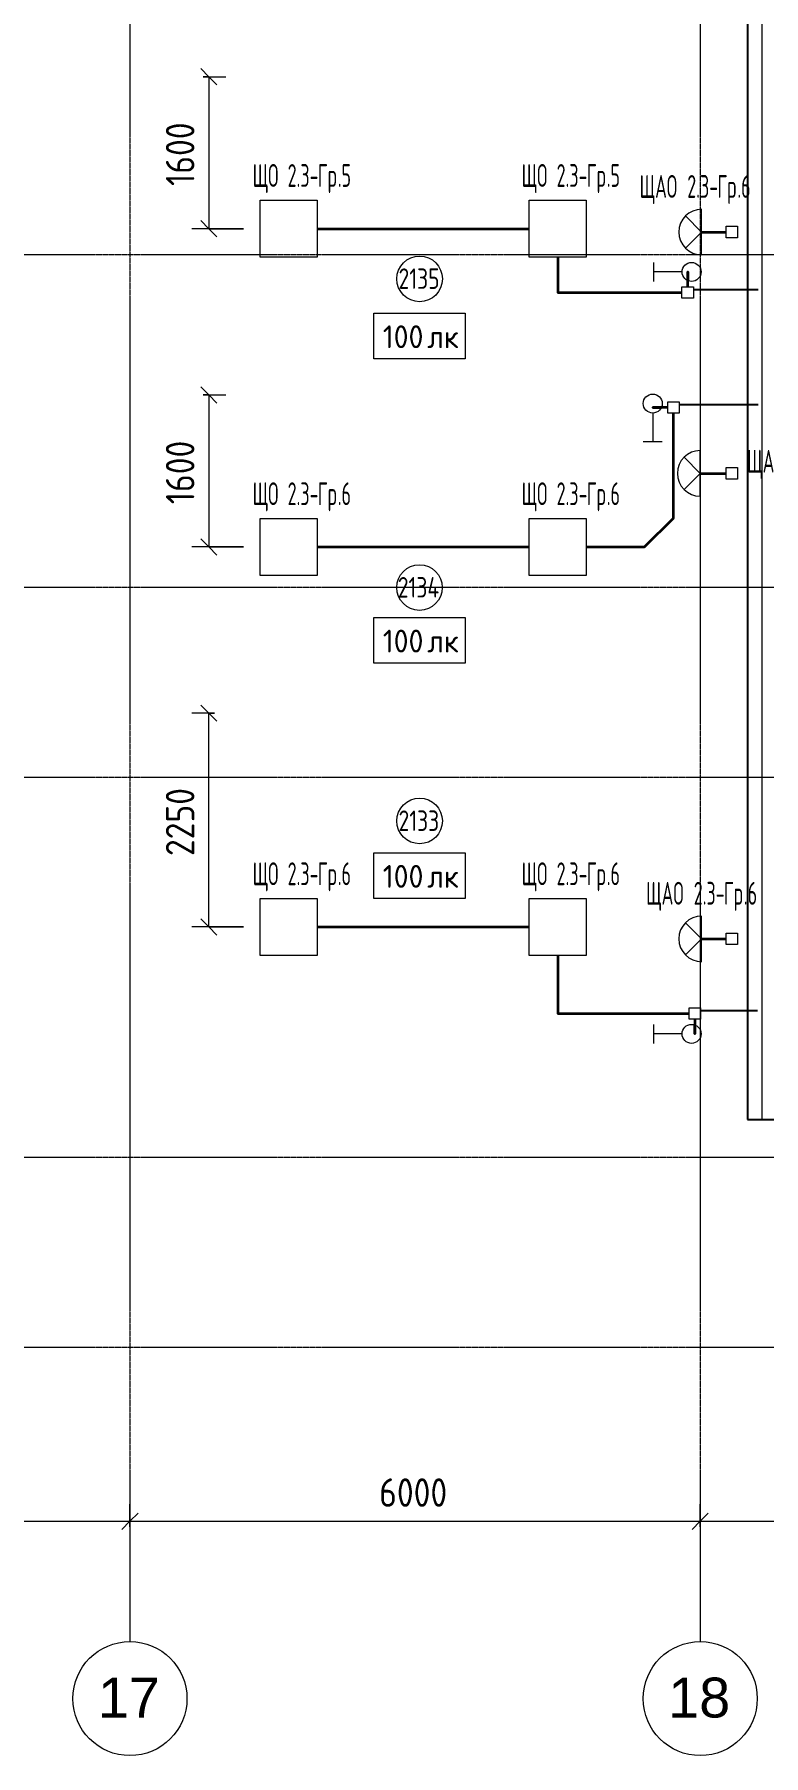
# Model space of a CAD drawing. Header units: millimetres. Extents: x -4730 to 98194, y -4296 to 93388.
# Drawn here: x 76995 to 84666, y -4296 to 13820 of the extents above; entities that cross this region are included whole.
import ezdxf

# ---------------------------------------------------------------- set-up
doc = ezdxf.new("R2010")
doc.units = ezdxf.units.MM
doc.linetypes.add('Линия сетки', pattern=[22.225, 12.7, -3.175, 3.175, -3.175])
for name, color, linetype, lineweight, true_color in [('Кабельные лотки', 5, 'Continuous', 25, 0x0000ff), ('Короба', 7, 'Continuous', 25, 0x008000), ('Типовые аннотации', 5, 'Continuous', 18, 0x0000ff)]:
    doc.layers.add(name, color=color, linetype=linetype, lineweight=lineweight, true_color=true_color)
for name, color, linetype, lineweight in [('Марки помещений', 7, 'Continuous', 9), ('Марки силовых электроприборов', 7, 'Continuous', 9), ('Осевая линия', 7, 'Continuous', 18), ('Оси', 7, 'Continuous', 9), ('Провода', 7, 'Continuous', 35), ('Размеры', 7, 'Continuous', 9), ('Размеры-120', 7, 'Continuous', 9)]:
    doc.layers.add(name, color=color, linetype=linetype, lineweight=lineweight)
doc.styles.add('Arial_1', font='arial.ttf', dxfattribs={"height": 420})
doc.styles.add('GOST Common', font='GOST_Common.ttf', dxfattribs={"width": 0.6, "height": 240})
doc.styles.add('GOST Common_2', font='GOST_Common.ttf', dxfattribs={"height": 240})
doc.styles.add('GOST Common_3', font='GOST_Common.ttf', dxfattribs={"width": 0.9, "height": 300})
doc.styles.add('GOST Common_4', font='GOST_Common.ttf', dxfattribs={"width": 0.8, "height": 216})
doc.dimstyles.new('ADSK_Проверочный', dxfattribs={"dimscale": 304.8, "dimtxt": 301.714499, "dimasz": 0.556693, "dimexe": 0.590551, "dimexo": 0.590551, "dimgap": 0.19685, "dimtad": 1, "dimdec": 3, "dimrnd": 0.001, "dimdsep": 46, "dimtxsty": 'GOST Common_3', "dimblk1": 'OBLIQUE', "dimblk2": 'OBLIQUE', "dimsah": 1, "dimcen": 0.09, "dimazin": 0, "dimtfac": 1, "dimtdec": 4, "dimtix": 1, "dimtmove": 0, "dimatfit": 3, "dimfxl": 1, "dimtvp": 1, "dimtolj": 1, "dimtzin": 0, "dimarcsym": 2})

# ---------------------------------------------------------------- blocks, each defined once
blk = doc.blocks.new('Ось сетки - Заголовок сетки - Окружность 5 мм-1145995-2-й этаж')
at = {"layer": 'Оси'}
blk.add_circle((0, 0), 5, dxfattribs=at)
blk = doc.blocks.new('DIMBLOCK17-2-й этаж')
at = {"layer": 'Размеры-120'}
for p, q in [((72000, -1890), (72000, -1650)), ((72000, -1830), (72085, -1745)), ((78000, -1890), (78000, -1650)), ((78000, -1830), (78085, -1745)), ((72000, -1830), (71915, -1915)), ((72000, -1830), (78000, -1830)), ((72000, -1830), (72000, -1890)), ((78000, -1830), (77915, -1915)), ((78000, -1830), (78000, -1890))]:
    blk.add_line(p, q, dxfattribs=at)
at = {"layer": 'Размеры-120', "color": 0, "insert": (74622, -1378), "char_height": 300, "width": 908.21, "attachment_point": 1, "line_spacing_factor": 1.022761, "style": 'GOST Common_3'}
blk.add_mtext('6000', dxfattribs=at)
blk = doc.blocks.new('_Oblique')
at = {"color": 0, "linetype": 'ByBlock', "lineweight": -2}
blk.add_line((-0.5, -0.5), (0.5, 0.5), dxfattribs=at)
blk = doc.blocks.new('DIMBLOCK18-2-й этаж')
at = {"layer": 'Размеры-120'}
for p, q in [((78000, -1890), (78000, -1650)), ((78000, -1830), (78085, -1745)), ((84000, -1890), (84000, -1650)), ((84000, -1830), (84085, -1745)), ((78000, -1830), (77915, -1915)), ((78000, -1830), (84000, -1830)), ((78000, -1830), (78000, -1890)), ((84000, -1830), (83915, -1915)), ((84000, -1830), (84000, -1890))]:
    blk.add_line(p, q, dxfattribs=at)
at = {"layer": 'Размеры-120', "color": 0, "insert": (80622, -1378), "char_height": 300, "width": 908.21, "attachment_point": 1, "line_spacing_factor": 1.022761, "style": 'GOST Common_3'}
blk.add_mtext('6000', dxfattribs=at)
blk = doc.blocks.new('DIMBLOCK19-2-й этаж')
at = {"layer": 'Размеры-120'}
for p, q in [((84000, -1890), (84000, -1650)), ((84000, -1830), (84085, -1745)), ((87500, -1890), (87500, -1650)), ((87500, -1830), (87585, -1745)), ((84000, -1830), (83915, -1915)), ((84000, -1830), (87500, -1830)), ((84000, -1830), (84000, -1890)), ((87500, -1830), (87415, -1915)), ((87500, -1830), (87500, -1890))]:
    blk.add_line(p, q, dxfattribs=at)
at = {"layer": 'Размеры-120', "color": 0, "insert": (85372, -1378), "char_height": 300, "width": 908.21, "attachment_point": 1, "line_spacing_factor": 1.022761, "style": 'GOST Common_3'}
blk.add_mtext('3500', dxfattribs=at)
blk = doc.blocks.new('DIMBLOCK258-2-й этаж')
at = {"layer": 'Размеры-120'}
for p, q in [((78830, 13375), (78745, 13460)), ((78770, 13375), (79010, 13375)), ((78830, 13375), (78770, 13375)), ((78830, 13375), (78830, 11775)), ((78830, 13375), (78915, 13290)), ((78830, 11775), (78745, 11860)), ((79195, 11775), (78650, 11775)), ((78830, 11775), (78915, 11690)), ((78830, 11775), (79195, 11775))]:
    blk.add_line(p, q, dxfattribs=at)
at = {"layer": 'Размеры-120', "color": 0, "insert": (78378, 12225), "char_height": 300, "width": 840.71, "attachment_point": 1, "rotation": 90, "line_spacing_factor": 1.022761, "style": 'GOST Common_3'}
blk.add_mtext('1600', dxfattribs=at)
blk = doc.blocks.new('DIMBLOCK259-2-й этаж')
at = {"layer": 'Размеры-120'}
for p, q in [((78830, 10025), (78745, 10110)), ((78770, 10025), (79010, 10025)), ((78830, 10025), (78770, 10025)), ((78830, 10025), (78830, 8425)), ((78830, 10025), (78915, 9940)), ((79195, 8425), (78650, 8425)), ((78830, 8425), (78745, 8510)), ((78830, 8425), (78915, 8340)), ((78830, 8425), (79195, 8425))]:
    blk.add_line(p, q, dxfattribs=at)
at = {"layer": 'Размеры-120', "color": 0, "insert": (78378, 8875), "char_height": 300, "width": 840.71, "attachment_point": 1, "rotation": 90, "line_spacing_factor": 1.022761, "style": 'GOST Common_3'}
blk.add_mtext('1600', dxfattribs=at)
blk = doc.blocks.new('DIMBLOCK260-2-й этаж')
at = {"layer": 'Размеры-120'}
for p, q in [((78830, 6675), (78745, 6760)), ((78890, 6675), (78650, 6675)), ((78830, 4425), (78830, 6675)), ((78830, 6675), (78915, 6590)), ((78830, 6675), (78890, 6675)), ((79195, 4425), (78650, 4425)), ((78830, 4425), (78745, 4510)), ((78830, 4425), (78915, 4340)), ((78830, 4425), (79195, 4425))]:
    blk.add_line(p, q, dxfattribs=at)
at = {"layer": 'Размеры-120', "color": 0, "insert": (78378, 5172), "char_height": 300, "width": 908.21, "attachment_point": 1, "rotation": 90, "line_spacing_factor": 1.022761, "style": 'GOST Common_3'}
blk.add_mtext('2250', dxfattribs=at)
blk = doc.blocks.new('Морка помещения_освещённость_ - Морка помещения_освещённость_-1484368-2-й этаж')
at = {"layer": 'Марки помещений', "color": 190, "true_color": 0x8000ff}
for p, q in [((-4, 0), (-4, 4)), ((-4, 4), (4, 4)), ((4, 4), (4, 0)), ((4, 0), (-4, 0))]:
    blk.add_line(p, q, dxfattribs=at)
blk = doc.blocks.new('ADSK_Марка_Помещение_1_ГОСТ21-501-2011 - Номер-85995-2-й этаж')
at = {"layer": 'Марки помещений'}
blk.add_circle((0, 0), 2, dxfattribs=at)

msp = doc.modelspace()

# ---------------------------------------------------------------- linework, layer by layer
at = {"layer": 'Кабельные лотки'}
for p, q in [((84497.9607, 45618.1437), (84497.9607, 2398.1437)), ((84497.9607, 2398.1437), (84797.9607, 2398.1437))]:
    msp.add_line(p, q, dxfattribs=at)
at = {"layer": 'Короба'}
for p, q in [((83928.2087, 11134.297), (84608.2087, 11134.297)), ((83779.5281, 9923.3907), (84608.2087, 9923.3907)), ((84002.1868, 3547.2772), (84602.1868, 3547.2772))]:
    msp.add_line(p, q, dxfattribs=at)
at = {"layer": 'Осевая линия'}
msp.add_line((84647.9607, 45618.1437), (84647.9607, 2398.1437), dxfattribs=at)
at = {"layer": 'Оси', "linetype": 'Линия сетки'}
for p, q in [((78000, 93388.3703), (78000, -3096.3487)), ((84000, 93388.3703), (84000, -3096.3487)), ((98194.2682, 11500), (-3530.0173, 11500)), ((98194.2682, 8000), (-3530.0173, 8000)), ((98194.2682, 6000), (-3530.0173, 6000)), ((98194.2682, 2000), (-3530.0173, 2000)), ((98194.2682, 0), (-3530.0173, 0))]:
    msp.add_line(p, q, dxfattribs=at)
at = {"layer": 'Провода'}
for p, q in [((79970, 11775), (82200, 11775)), ((84015, 11740.0006), (84273.9057, 11740)), ((84000, 9200.0005), (84273.9057, 9200)), ((79970, 8425), (82200, 8425)), ((79970, 4425), (82200, 4425)), ((84015, 4300.0006), (84273.9057, 4300))]:
    msp.add_line(p, q, dxfattribs=at)
at = {"layer": 'Провода', "flags": 128}
for points in [[(82501.0104, 11475), (82502.264, 11102.7991), (83808.2087, 11102.7971)], [(83868.2073, 11162.797), (83868.2038, 11320), (83868.2038, 11228.8603)], [(82800, 8425), (83414.7232, 8425), (83719.5242, 8729.8), (83719.5279, 9831.8907)], [(83659.5281, 9891.8913), (83500, 9891.8927), (83590.5363, 9891.8927)], [(82500.747, 4125), (82502.264, 3515.7793), (83882.1868, 3515.7773)], [(83942.1855, 3455.7772), (83942.182, 3300), (83942.182, 3394.459)]]:
    msp.add_lwpolyline(points, dxfattribs=at)
at = {"layer": 'Типовые аннотации'}
for p, q in [((79370, 12075), (79970, 12075)), ((79370, 11475), (79370, 12075)), ((79970, 12075), (79970, 11475)), ((82200, 12075), (82800, 12075)), ((82200, 11475), (82200, 12075)), ((82800, 12075), (82800, 11475)), ((79970, 11475), (79370, 11475)), ((82800, 11475), (82200, 11475)), ((83509.3567, 11420), (83509.3567, 11220)), ((83809.3567, 11320), (83509.3567, 11320)), ((83500, 9834.3567), (83500, 9534.3567)), ((83400, 9534.3567), (83600, 9534.3567)), ((79370, 8725), (79970, 8725)), ((79370, 8125), (79370, 8725)), ((79970, 8725), (79970, 8125)), ((82200, 8725), (82800, 8725)), ((82200, 8125), (82200, 8725)), ((82800, 8725), (82800, 8125)), ((79970, 8125), (79370, 8125)), ((82800, 8125), (82200, 8125)), ((79370, 4725), (79970, 4725)), ((79370, 4125), (79370, 4725)), ((79970, 4725), (79970, 4125)), ((82200, 4725), (82800, 4725)), ((82200, 4125), (82200, 4725)), ((82800, 4725), (82800, 4125)), ((79970, 4125), (79370, 4125)), ((82800, 4125), (82200, 4125)), ((83509.3567, 3400), (83509.3567, 3200)), ((83809.3567, 3300), (83509.3567, 3300))]:
    msp.add_line(p, q, dxfattribs=at)
at = {"layer": 'Типовые аннотации', "color": 1, "true_color": 0xff0000}
for p, q in [((84015, 11500), (84015, 11980)), ((84015, 11740), (83845.2944, 11909.7056)), ((84273.9057, 11800), (84393.9057, 11800)), ((84273.9057, 11680), (84273.9057, 11800)), ((84393.9057, 11800), (84393.9057, 11680)), ((84015, 11740), (83845.2944, 11570.2944)), ((84393.9057, 11680), (84273.9057, 11680)), ((84000, 8960), (84000, 9440)), ((84000, 9200), (83830.2944, 9369.7056)), ((84273.9057, 9260), (84393.9057, 9260)), ((84273.9057, 9140), (84273.9057, 9260)), ((84393.9057, 9260), (84393.9057, 9140)), ((84000, 9200), (83830.2944, 9030.2944)), ((84393.9057, 9140), (84273.9057, 9140)), ((84015, 4060), (84015, 4540)), ((84015, 4300), (83845.2944, 4469.7056)), ((84273.9057, 4360), (84393.9057, 4360)), ((84273.9057, 4240), (84273.9057, 4360)), ((84393.9057, 4360), (84393.9057, 4240)), ((84015, 4300), (83845.2944, 4130.2944)), ((84393.9057, 4240), (84273.9057, 4240))]:
    msp.add_line(p, q, dxfattribs=at)
at = {"layer": 'Типовые аннотации', "color": 7}
for p, q in [((83808.2087, 11162.797), (83928.2087, 11162.797)), ((83808.2087, 11042.797), (83808.2087, 11162.797)), ((83928.2087, 11162.797), (83928.2087, 11042.797)), ((83928.2087, 11042.797), (83808.2087, 11042.797)), ((83659.5281, 9951.8907), (83779.5281, 9951.8907)), ((83659.5281, 9831.8907), (83659.5281, 9951.8907)), ((83779.5281, 9831.8907), (83659.5281, 9831.8907)), ((83779.5281, 9951.8907), (83779.5281, 9831.8907)), ((83882.1868, 3575.7772), (84002.1868, 3575.7772)), ((83882.1868, 3455.7772), (83882.1868, 3575.7772)), ((84002.1868, 3455.7772), (83882.1868, 3455.7772)), ((84002.1868, 3575.7772), (84002.1868, 3455.7772))]:
    msp.add_line(p, q, dxfattribs=at)
at = {"layer": 'Типовые аннотации'}
for centre in [(83909.3567, 11320), (83500, 9934.3567), (83909.3567, 3300)]:
    msp.add_circle(centre, 100, dxfattribs=at)
at = {"layer": 'Типовые аннотации', "color": 1, "true_color": 0xff0000}
for centre in [(84015, 11740), (84000, 9200), (84015, 4300)]:
    msp.add_arc(centre, 240, 90, 270, dxfattribs=at)

# ---------------------------------------------------------------- block references
at = {"layer": 'Марки помещений', "xscale": 120, "yscale": 120, "zscale": 120}
for p in [(81047.5756, 11246.6101), (81046.2936, 7997.9614), (81047.5756, 5540.7537)]:
    msp.add_blockref('ADSK_Марка_Помещение_1_ГОСТ21-501-2011 - Номер-85995-2-й этаж', p, dxfattribs=at)
at = {"layer": 'Марки помещений', "color": 190, "true_color": 0x8000ff, "xscale": 120, "yscale": 120, "zscale": 120}
for p in [(81047.5756, 10406.1683), (81047.5756, 7202.8715), (81047.5756, 4726.4385)]:
    msp.add_blockref('Морка помещения_освещённость_ - Морка помещения_освещённость_-1484368-2-й этаж', p, dxfattribs=at)
at = {"layer": 'Оси', "xscale": 120, "yscale": 120, "zscale": 120, "rotation": 180}
for p in [(78000, -3696.3487), (84000, -3696.3487)]:
    msp.add_blockref('Ось сетки - Заголовок сетки - Окружность 5 мм-1145995-2-й этаж', p, dxfattribs=at)

# ---------------------------------------------------------------- texts
at = {"layer": 'Марки помещений', "char_height": 216, "attachment_point": 1, "style": 'GOST Common_4'}
for s, insert, width in [('2135', (80826.4597, 11357.3973), 546.4302), ('2134', (80818.4576, 8108.7486), 561.8226), ('2133', (80826.4597, 5651.5409), 546.4302)]:
    msp.add_mtext(s, dxfattribs=dict(at, insert=insert, width=width))
at = {"layer": 'Марки помещений', "color": 190, "true_color": 0x8000ff, "char_height": 240, "attachment_point": 1, "style": 'GOST Common_2'}
for s, insert, width in [('100', (80659.6917, 10757.8803), 567.59475), ('лк', (81128.0042, 10757.8803), 413.67075), ('100', (80659.6917, 7554.5835), 567.59475), ('лк', (81128.0042, 7554.5835), 413.67075), ('100', (80659.6917, 5078.1505), 567.59475), ('лк', (81128.0042, 5078.1505), 413.67075)]:
    msp.add_mtext(s, dxfattribs=dict(at, insert=insert, width=width))
at = {"layer": 'Марки силовых электроприборов', "char_height": 240, "attachment_point": 1, "style": 'GOST Common'}
for s, insert, width in [('ЩО', (79290.5653, 12455.1824), 340.55685), (' 2.3-', (79571.5528, 12455.1824), 490.63275), ('Гр', (79976.3653, 12455.1824), 253.9746), ('.5', (80185.9153, 12455.1824), 178.93665), ('ЩО', (82120.5653, 12455.1824), 340.55685), (' 2.3-', (82401.5528, 12455.1824), 490.63275), ('Гр', (82806.3653, 12455.1824), 253.9746), ('.5', (83015.9153, 12455.1824), 178.93665), ('ЩАО', (83361.6597, 12339.7564), 502.17705), (' 2.3-', (83775.9972, 12339.7564), 490.63275), ('Гр', (84180.8097, 12339.7564), 253.9746), ('.6', (84390.3597, 12339.7564), 178.93665), ('ЩАО', (84493.0888, 9447.7061), 502.17705), ('ЩО', (79290.5653, 9105.1824), 340.55685), (' 2.3-', (79571.5528, 9105.1824), 490.63275), ('Гр', (79976.3653, 9105.1824), 253.9746), ('.6', (80185.9153, 9105.1824), 178.93665), ('ЩО', (82120.5653, 9105.1824), 340.55685), (' 2.3-', (82401.5528, 9105.1824), 490.63275), ('Гр', (82806.3653, 9105.1824), 253.9746), ('.6', (83015.9153, 9105.1824), 178.93665), ('ЩО', (79290.5653, 5105.1824), 340.55685), (' 2.3-', (79571.5528, 5105.1824), 490.63275), ('Гр', (79976.3653, 5105.1824), 253.9746), ('.6', (80185.9153, 5105.1824), 178.93665), ('ЩО', (82120.5653, 5105.1824), 340.55685), (' 2.3-', (82401.5528, 5105.1824), 490.63275), ('Гр', (82806.3653, 5105.1824), 253.9746), ('.6', (83015.9153, 5105.1824), 178.93665), ('ЩАО', (83429.898, 4899.819), 502.17705), (' 2.3-', (83844.2355, 4899.819), 490.63275), ('Гр', (84249.048, 4899.819), 253.9746), ('.6', (84458.598, 4899.819), 178.93665)]:
    msp.add_mtext(s, dxfattribs=dict(at, insert=insert, width=width))
at = {"layer": 'Оси', "char_height": 420, "width": 808.101, "attachment_point": 1, "style": 'Arial_1'}
for s, insert in [('17', (77662.9465, -3475.6658)), ('18', (83662.9465, -3475.6658))]:
    msp.add_mtext(s, dxfattribs=dict(at, insert=insert))

# ---------------------------------------------------------------- dimensions: what is measured, and where the dimension line sits
at = {"layer": 'Размеры'}
for base, p1, p2, override, picture, middle in [((78830.1478, 11775), (78950.1297, 13375), (79374.764, 11775), {"dimpost": '<>', "dimfxl": 1655.389473}, 'DIMBLOCK258-2-й этаж', (78620.1478, 12575)), ((78830.1478, 8425), (78950.1297, 10025), (79374.764, 8425), {"dimpost": '<>', "dimfxl": 1655.389473}, 'DIMBLOCK259-2-й этаж', (78620.1478, 9225)), ((78830.1478, 6675), (79374.764, 4425), (78710.1659, 6675), {"dimpost": '<>', "dimfxl": 2346.10115}, 'DIMBLOCK260-2-й этаж', (78620.1478, 5550))]:
    dim = msp.add_linear_dim(base=base, p1=p1, p2=p2, angle=90, dimstyle='ADSK_Проверочный', override=override, dxfattribs=at)
    dim.commit()
    dim.dimension.update_dxf_attribs({"geometry": picture, "text_midpoint": middle})
for base, p1, p2, override, picture, middle in [((78000, -1830.0805), (72000, -1710.0987), (78000, -1710.0987), {"dimpost": '<>', "dimfxl": 6000}, 'DIMBLOCK17-2-й этаж', (75000, -1620.0805)), ((84000, -1830.0805), (78000, -1710.0987), (84000, -1710.0987), {"dimpost": '<>', "dimfxl": 6000}, 'DIMBLOCK18-2-й этаж', (81000, -1620.0805)), ((87500, -1830.0805), (84000, -1710.0987), (87500, -1710.0987), {"dimpost": '<>', "dimfxl": 3500}, 'DIMBLOCK19-2-й этаж', (85750, -1620.0805))]:
    dim = msp.add_linear_dim(base=base, p1=p1, p2=p2, dimstyle='ADSK_Проверочный', override=override, dxfattribs=at)
    dim.commit()
    dim.dimension.update_dxf_attribs({"geometry": picture, "text_midpoint": middle})

doc.saveas('drawing.dxf')
